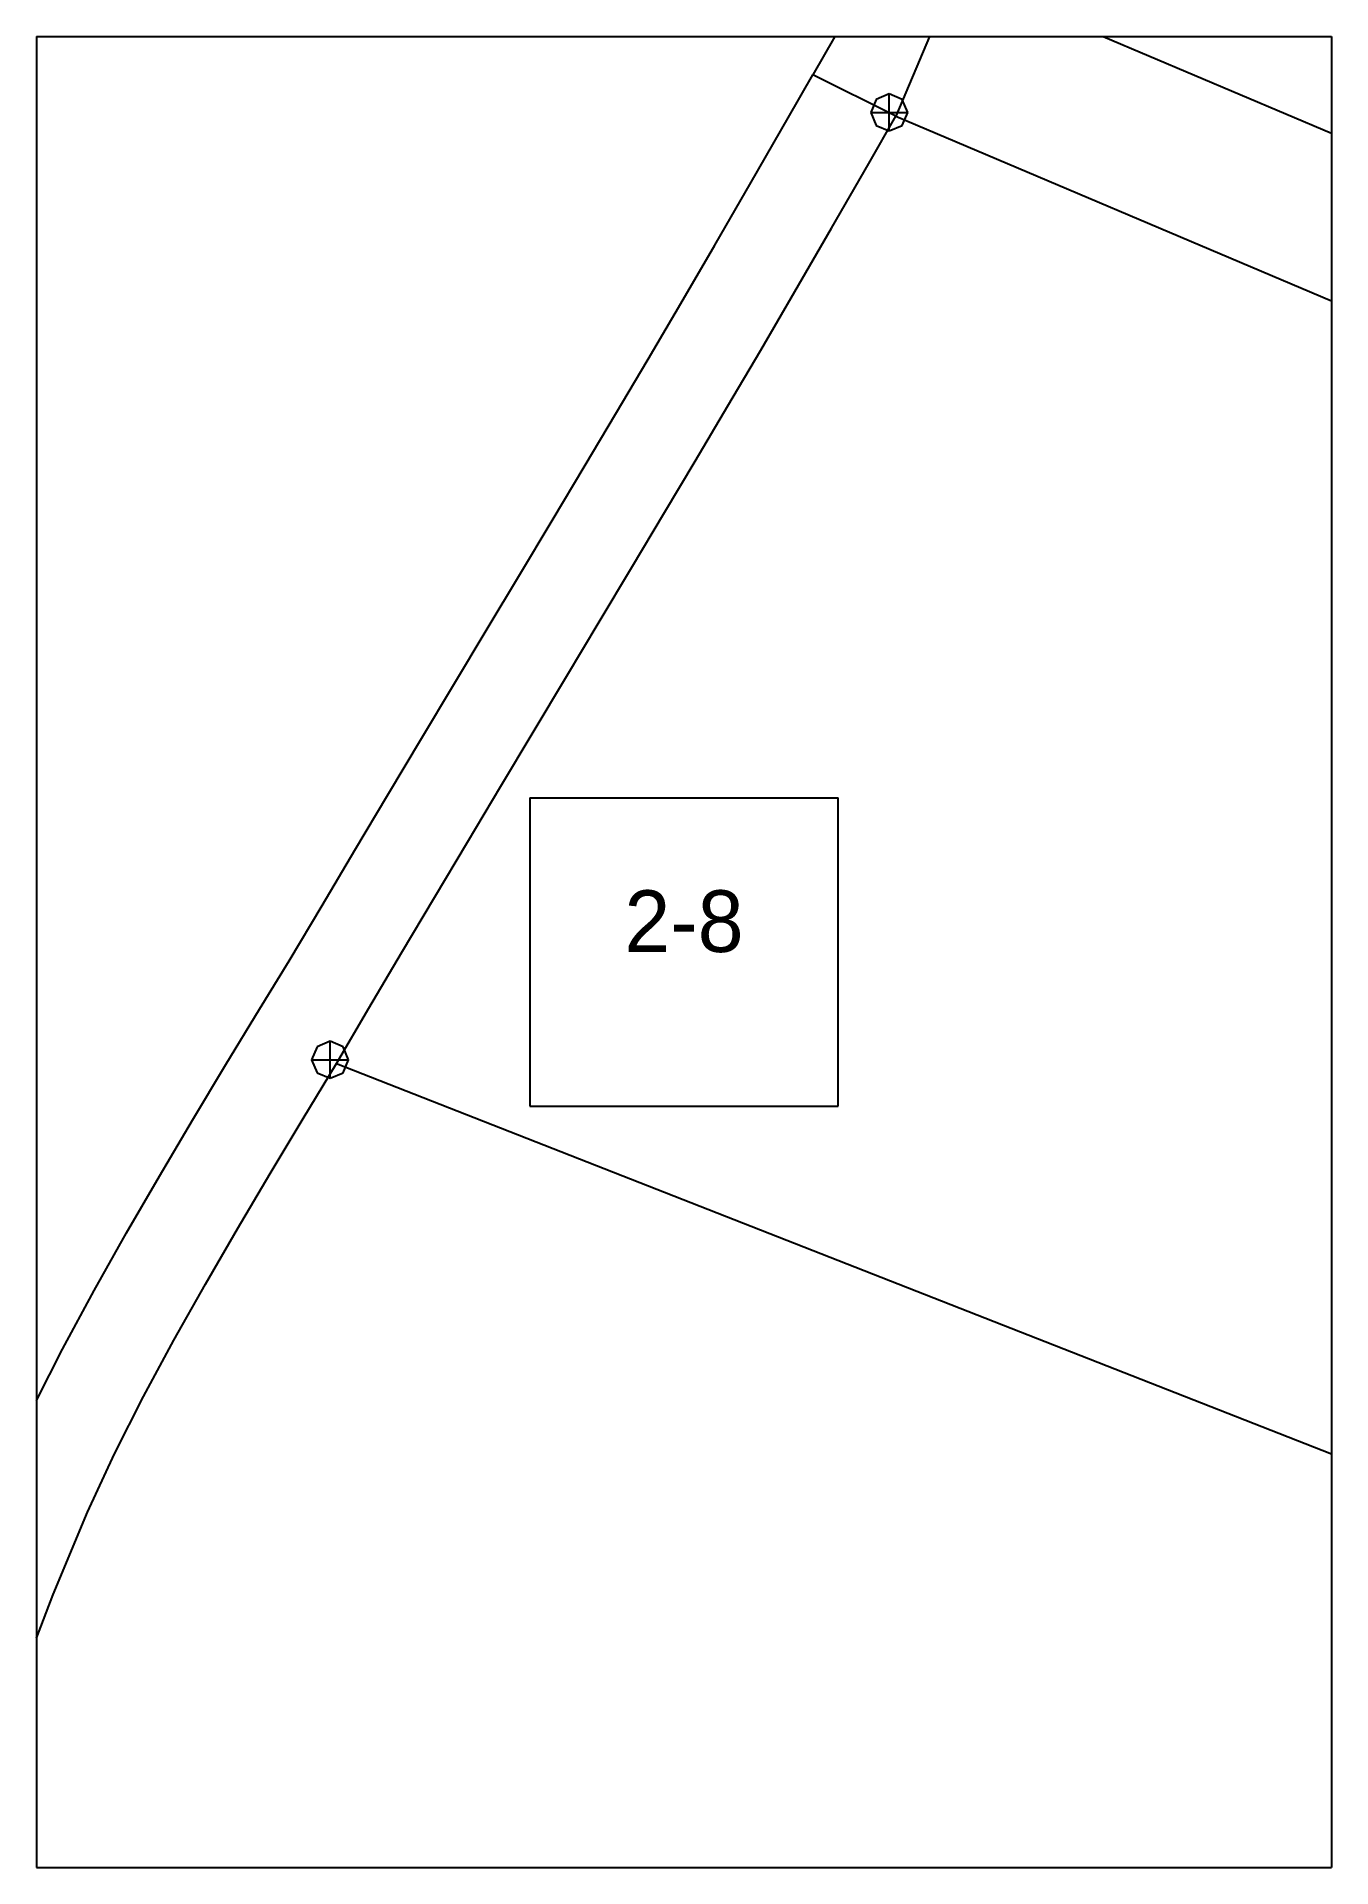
# Paper-space layout 'Plan 2-8' of a CAD drawing. Header units: metres, sheet in millimetres. Extents: x 0 to 210, y 0 to 297.
# The model-space entities are those that its viewports show. They can reach past a viewport. Long polylines and large blocks are cut down to what shows.
import ezdxf
from ezdxf.enums import TextEntityAlignment as Align

# ---------------------------------------------------------------- set-up
doc = ezdxf.new("R2010")
doc.units = ezdxf.units.M
for name, color, linetype in [('default', 7, 'Continuous'), ('TEXTLAYER', 7, 'Continuous'), ('VIEWPORTS', 7, 'Continuous')]:
    doc.layers.add(name, color=color, linetype=linetype)

msp = doc.modelspace()

# ---------------------------------------------------------------- linework, layer by layer
at = {"color": 9}
for p, q in [((1470, 0), (1470, -297)), ((1470, 0), (1470, -297)), ((1680, 0), (1680, -297)), ((1680, 0), (1680, -297)), ((1260, -297), (1470, -297)), ((1260, -297), (1470, -297)), ((1470, -297), (1680, -297)), ((1470, -297), (1470, -594)), ((1470, -297), (1680, -297)), ((1470, -297), (1470, -594)), ((1680, -297), (1890, -297)), ((1680, -297), (1680, -594)), ((1680, -297), (1890, -297)), ((1680, -297), (1680, -594)), ((1550, -420.5), (1600, -420.5)), ((1550, -420.5), (1550, -470.5)), ((1600, -470.5), (1600, -420.5)), ((1550, -470.5), (1600, -470.5)), ((1260, -594), (1470, -594)), ((1260, -594), (1470, -594)), ((1470, -594), (1680, -594)), ((1470, -594), (1470, -891)), ((1470, -594), (1680, -594)), ((1470, -594), (1470, -891)), ((1680, -594), (1890, -594)), ((1680, -594), (1680, -891)), ((1680, -594), (1890, -594)), ((1680, -594), (1680, -891))]:
    msp.add_line(p, q, dxfattribs=at)
at = {"layer": 'default', "color": 7, "linetype": 'Continuous'}
for p, q in [((1607.94, -282.16), (1595.92, -303.18)), ((1607.94, -282.16), (1942.47, -423.89)), ((1619.09, -286.88), (1609.34, -309.9)), ((1591.91, -310.19), (1595.92, -303.18)), ((1609.34, -309.9), (1595.92, -303.18)), ((1606.17, -307.18), (1605.29, -309.3)), ((1608.29, -306.3), (1606.17, -307.18)), ((1610.41, -307.18), (1608.29, -306.3)), ((1608.29, -312.3), (1608.29, -306.3)), ((1611.29, -309.3), (1610.41, -307.18)), ((1585.92, -320.63), (1591.91, -310.19)), ((1604.96, -317.6), (1609.34, -309.9)), ((1605.29, -309.3), (1606.17, -311.43)), ((1605.29, -309.3), (1611.29, -309.3)), ((1606.17, -311.43), (1608.29, -312.3)), ((1608.29, -312.3), (1610.41, -311.43)), ((1609.34, -309.9), (1915.71, -439.71)), ((1610.41, -311.43), (1611.29, -309.3)), ((1598.93, -328.1), (1604.96, -317.6)), ((1580.01, -330.83), (1585.92, -320.63)), ((1592.99, -338.35), (1598.93, -328.1)), ((1574.5, -340.27), (1580.01, -330.83)), ((1587.45, -347.84), (1592.99, -338.35)), ((1569.18, -349.3), (1574.5, -340.27)), ((1563.89, -358.24), (1569.18, -349.3)), ((1582.11, -356.91), (1587.45, -347.84)), ((1558.97, -366.52), (1563.89, -358.24)), ((1576.8, -365.87), (1582.11, -356.91)), ((1553.62, -375.49), (1558.97, -366.52)), ((1571.86, -374.19), (1576.8, -365.87)), ((1566.5, -383.17), (1571.86, -374.19)), ((1548.37, -384.26), (1553.62, -375.49)), ((1543.08, -393.1), (1548.37, -384.26)), ((1561.25, -391.96), (1566.5, -383.17)), ((1555.95, -400.81), (1561.25, -391.96)), ((1537.67, -402.13), (1543.08, -393.1)), ((1550.53, -409.84), (1555.95, -400.81)), ((1532.43, -410.88), (1537.67, -402.13)), ((1545.3, -418.59), (1550.53, -409.84)), ((1526.98, -419.99), (1532.43, -410.88)), ((1539.86, -427.69), (1545.3, -418.59)), ((1521.63, -428.98), (1526.98, -419.99)), ((1516.29, -437.97), (1521.63, -428.98)), ((1534.52, -436.65), (1539.86, -427.69)), ((1510.97, -446.96), (1516.29, -437.97)), ((1529.19, -445.62), (1534.52, -436.65)), ((1506.14, -454.75), (1510.97, -446.96)), ((1523.88, -454.6), (1529.19, -445.62)), ((1500.7, -463.75), (1506.14, -454.75)), ((1518.63, -463.6), (1523.88, -454.6)), ((1517.6, -459.98), (1515.48, -460.86)), ((1519.73, -460.86), (1517.6, -459.98)), ((1517.6, -465.98), (1517.6, -459.98)), ((1515.48, -460.86), (1514.6, -462.98)), ((1514.6, -462.98), (1515.48, -465.1)), ((1514.6, -462.98), (1520.6, -462.98)), ((1520.6, -462.98), (1519.73, -460.86)), ((1519.73, -465.1), (1520.6, -462.98)), ((1495.29, -472.78), (1500.7, -463.75)), ((1513.23, -472.52), (1518.63, -463.6)), ((1515.48, -465.1), (1517.6, -465.98)), ((1517.6, -465.98), (1519.73, -465.1)), ((1518.63, -463.6), (1831.5, -586.37)), ((1489.92, -481.87), (1495.29, -472.78)), ((1507.89, -481.44), (1513.23, -472.52)), ((1484.59, -491.06), (1489.92, -481.87)), ((1502.59, -490.4), (1507.89, -481.44)), ((1479.34, -500.4), (1484.59, -491.06)), ((1497.38, -499.39), (1502.59, -490.4)), ((1474.2, -509.93), (1479.34, -500.4)), ((1492.27, -508.46), (1497.38, -499.39)), ((1469.26, -519.72), (1474.2, -509.93)), ((1487.32, -517.62), (1492.27, -508.46)), ((1464.62, -529.74), (1469.26, -519.72)), ((1482.62, -526.91), (1487.32, -517.62)), ((1478.23, -536.35), (1482.62, -526.91)), ((1472.66, -549.72), (1478.23, -536.35)), ((1467.06, -564.61), (1472.66, -549.72))]:
    msp.add_line(p, q, dxfattribs=at)

# ---------------------------------------------------------------- texts
at = {"layer": 'TEXTLAYER', "color": 1}
msp.add_text('2-8', height=10, dxfattribs=at).set_placement((1575, -445.5), align=Align.CENTER)

psp = doc.layouts.new('Plan 2-8')

# ---------------------------------------------------------------- viewports
at = {"layer": 'VIEWPORTS'}
psp.add_viewport(center=(105, 148.5), size=(210, 297), view_center_point=(1575, -445.5), view_height=297, dxfattribs=at)

doc.saveas('drawing.dxf')
